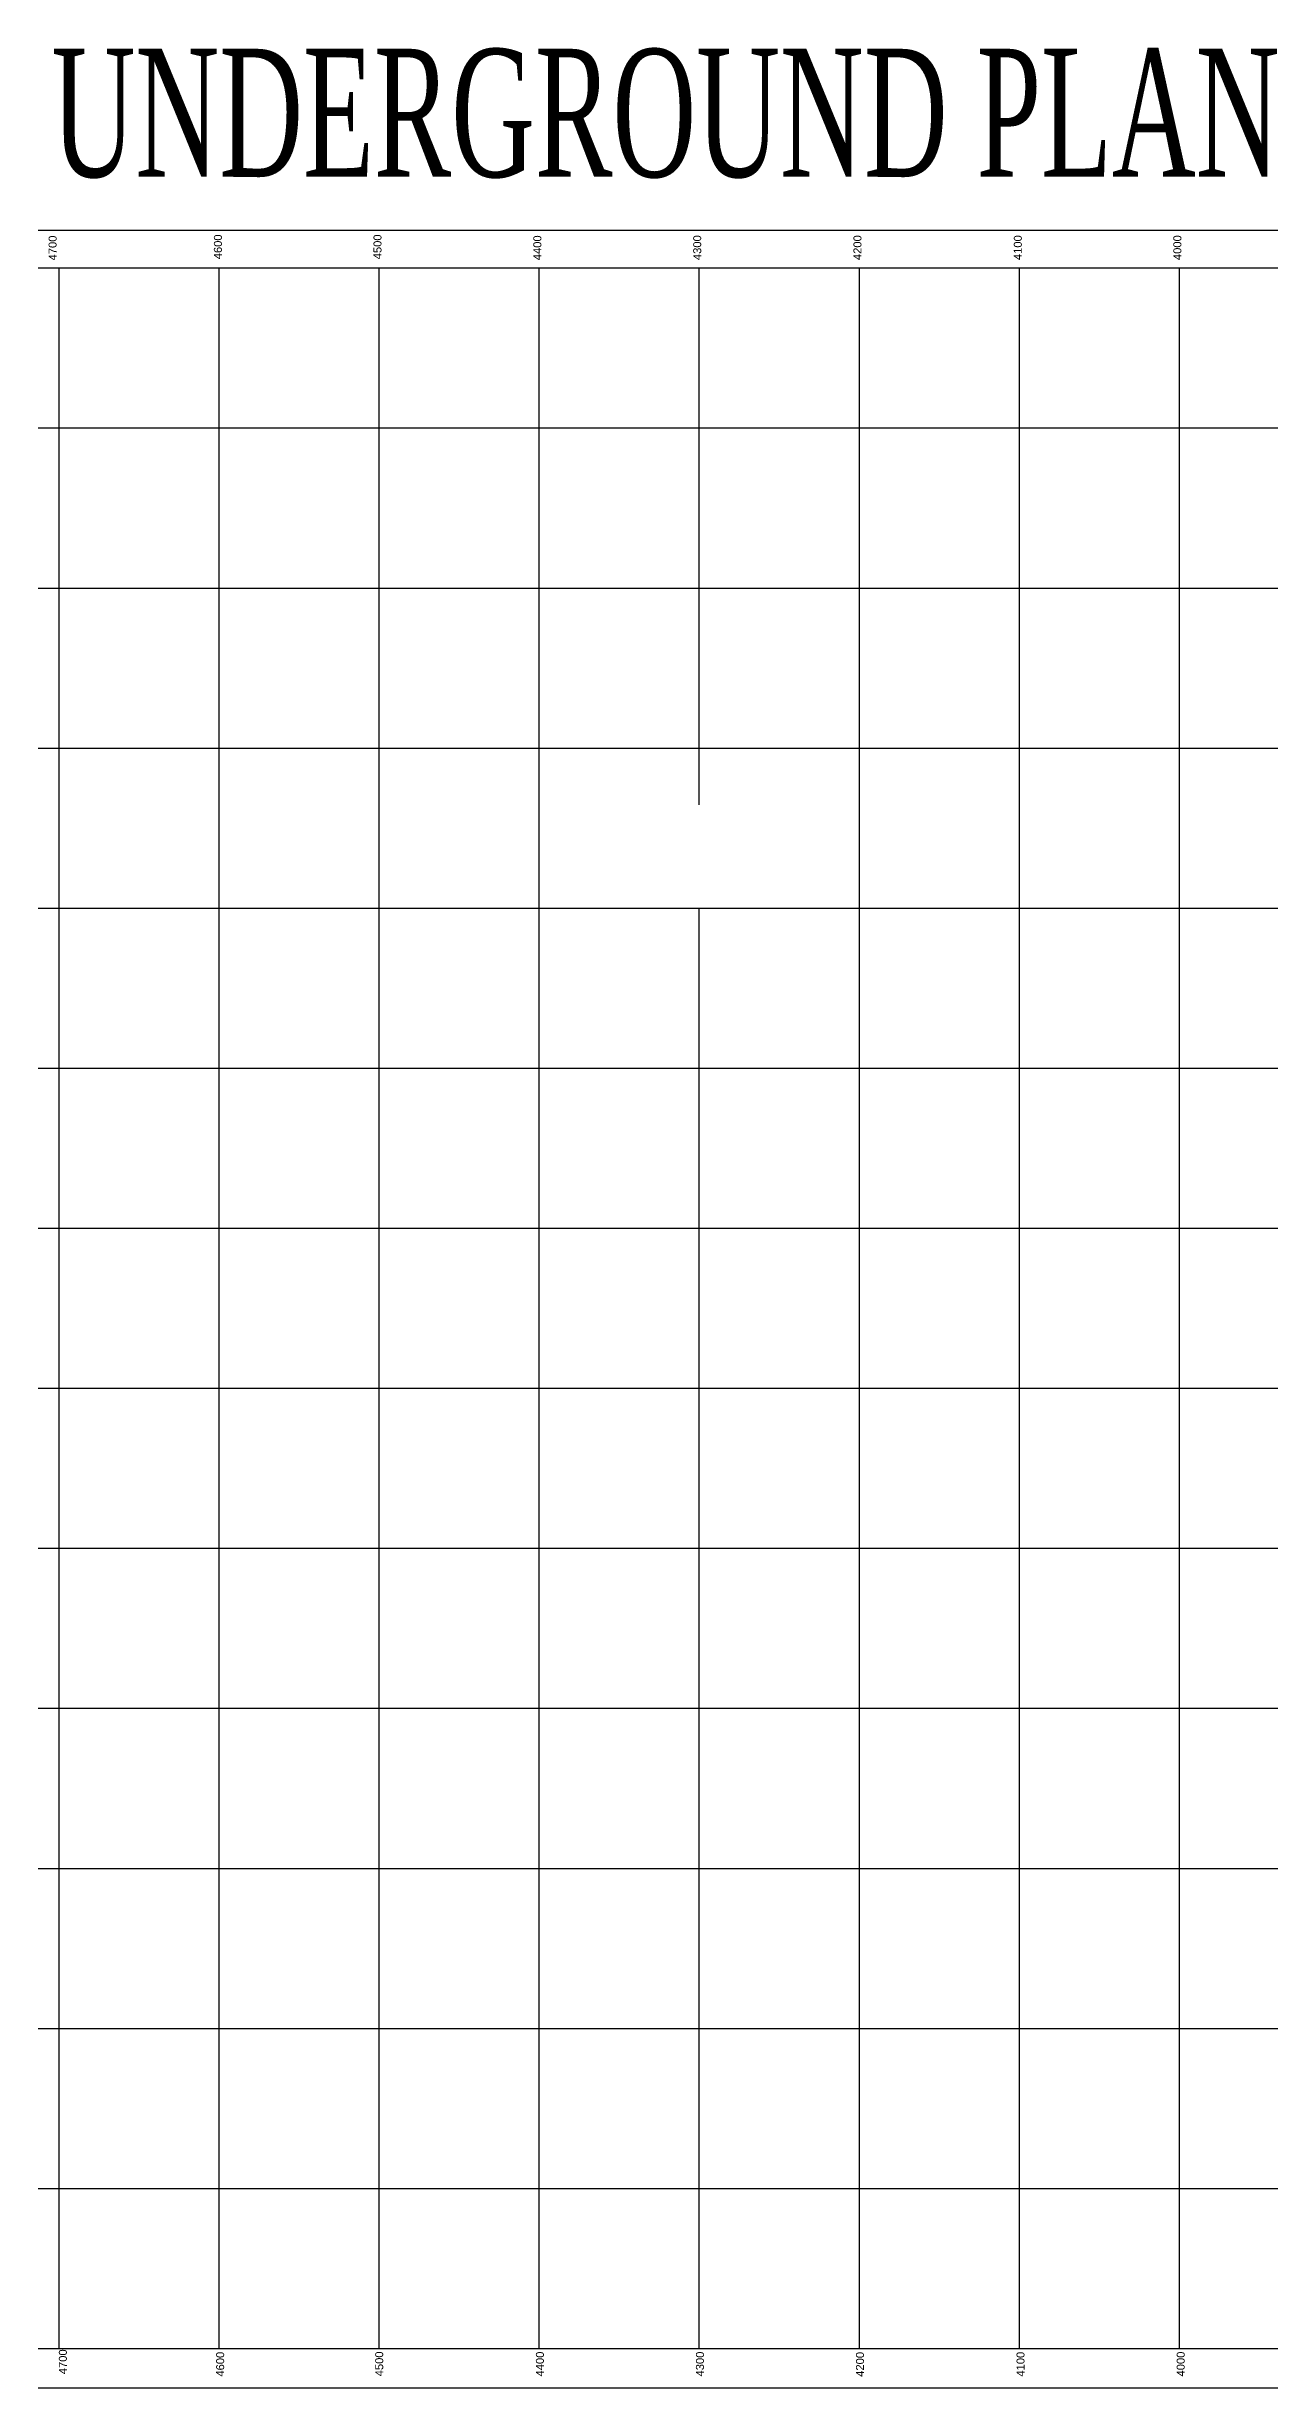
# Model space of a CAD drawing. Header units: millimetres. Extents: x 2120 to 6297, y -740 to 4433.
# Drawn here: x 3443 to 4207, y 1239 to 2702 of the extents above; entities that cross this region are included whole.
import ezdxf
from ezdxf.enums import TextEntityAlignment as Align

# ---------------------------------------------------------------- set-up
doc = ezdxf.new("R2010")
doc.units = ezdxf.units.MM
doc.styles.get("Standard").update_dxf_attribs({"font": 'arial.ttf'})
doc.styles.add('style1', font='times.ttf', dxfattribs={"width": 0.6, "height": 0.1})

msp = doc.modelspace()

# ---------------------------------------------------------------- linework, layer by layer
for p, q in [((3450.5, 2564), (3450.5, 1664)), ((3550.5, 2564), (3550.5, 1264)), ((3650.5, 2564), (3650.5, 1264)), ((3750.5, 2564), (3750.5, 2064)), ((3850.5, 2564), (3850.5, 2228.7)), ((3950.5, 2564), (3950.5, 2164)), ((4050.5, 2564), (4050.5, 1264)), ((4150.5, 2564), (4150.5, 1264)), ((2450.5, 2364), (5450.5, 2364)), ((2150.5, 2264), (5450.5, 2264)), ((5050.5, 2164), (2150.5, 2164)), ((3750.5, 2164), (3750.5, 1264)), ((3850.5, 2164), (3850.5, 1264)), ((3950.5, 2164), (3950.5, 1264)), ((5250.5, 2064), (2150.5, 2064)), ((5450.5, 1964), (2150.5, 1964)), ((5450.5, 1864), (2150.5, 1864)), ((5250.5, 1764), (2150.5, 1764)), ((5450.5, 1664), (2150.5, 1664)), ((3450.5, 1664), (3450.5, 1264.6)), ((5250.5, 1564), (2150.5, 1564)), ((5450.5, 1464), (2150.5, 1464)), ((5986.1, 1364), (2150.5, 1364)), ((6250.5, 1264), (2150.5, 1264))]:
    msp.add_line(p, q)
at = {"color": 0}
msp.add_lwpolyline([(2133.7, 2587.8), (6273.5, 2587.8), (6273.5, 1239.4), (2133.7, 1239.4)], close=True, dxfattribs=at)
for points in [[(6250.5, 2564), (2150.5, 2564)], [(6250.5, 2464), (2150.5, 2464)]]:
    msp.add_lwpolyline(points)

# ---------------------------------------------------------------- texts
for s, p in [('4700', (3446.6, 2576.6)), ('4600', (3549.9, 2577.3)), ('4500', (3649.6, 2577.3)), ('4400', (3749.5, 2576.7)), ('4300', (3849.4, 2576.8)), ('4200', (3949.5, 2576.8)), ('4100', (4049.7, 2576.8)), ('4000', (4149.4, 2576.8)), ('4700', (3453, 1255.9)), ('4600', (3551.3, 1254.4)), ('4500', (3650.7, 1254.6)), ('4400', (3751.1, 1254.5)), ('4300', (3851.1, 1254.5)), ('4200', (3951.1, 1254.3)), ('4100', (4051.4, 1254.4)), ('4000', (4151.5, 1254.5))]:
    msp.add_text(s, height=5, rotation=90).set_placement(p, align=Align.MIDDLE_CENTER)
at = {"color": 3, "ltscale": 20, "insert": (3446, 2661.8), "char_height": 1, "width": 1784.427, "attachment_point": 4, "rotation": 0, "style": 'style1'}
msp.add_mtext('\\P\\P{\\H80x;UNDERGROUND PLAN OF 60 METER LEVEL}', dxfattribs=at)

doc.saveas('drawing.dxf')
